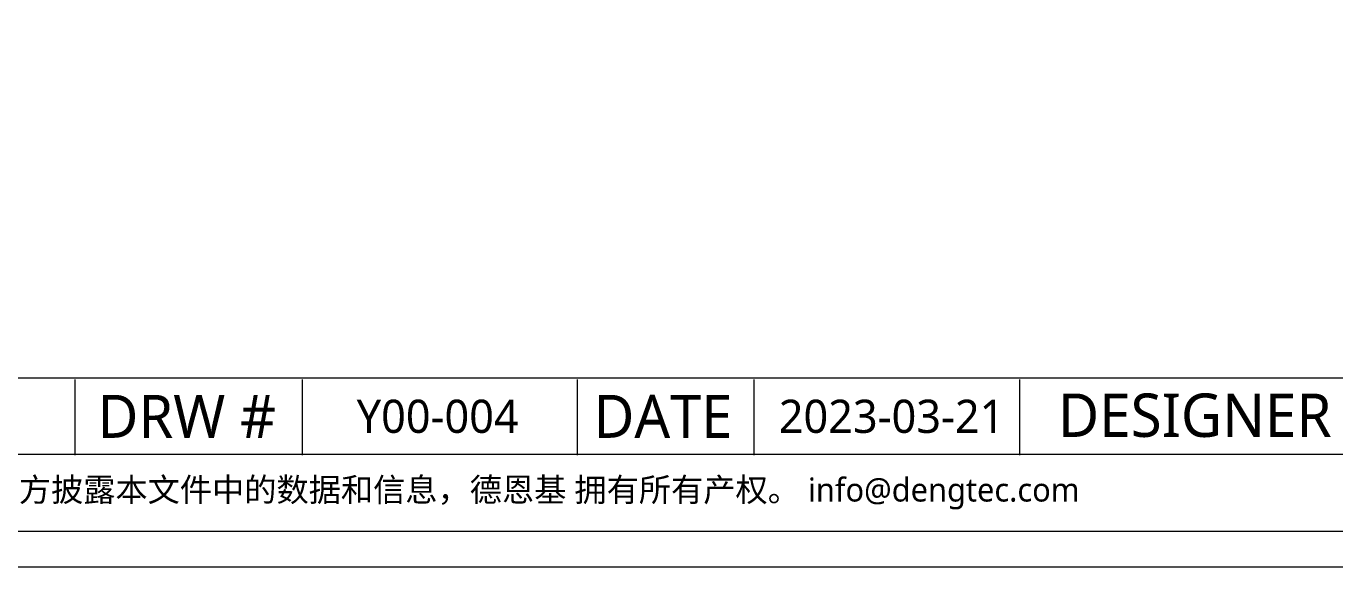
# Model space of a CAD drawing. Header units: millimetres. Extents: x 978 to 1917, y -47 to 489.
# Drawn here: x 1662.1 to 1820.2, y -46.7 to 18.6 of the extents above; entities that cross this region are included whole.
import ezdxf

# ---------------------------------------------------------------- set-up
doc = ezdxf.new("R2010")
doc.units = ezdxf.units.MM
doc.layers.get('Defpoints').update_dxf_attribs({"color": 6, "lineweight": 9})
doc.styles.add('微软雅黑-Light', font='')
doc.styles.get('微软雅黑-Light').set_extended_font_data('Microsoft YaHei Light')

msp = doc.modelspace()

# ---------------------------------------------------------------- linework, layer by layer
at = {"layer": 'Defpoints'}
for p, q in [((1469.638, -23.873), (1912.394, -23.873)), ((1667.94, -24.057), (1667.94, -33.221)), ((1695.433, -24.057), (1695.433, -33.221)), ((1728.641, -24.057), (1728.641, -33.221)), ((1750.025, -24.057), (1750.025, -33.221)), ((1782.101, -24.057), (1782.101, -33.221)), ((1912.394, -33.13), (1539.06, -33.13))]:
    msp.add_line(p, q, dxfattribs=at)
for points in [[(1916.758, -46.706), (1916.758, 271.894), (1465.318, 271.894), (1465.318, -46.706)], [(1912.438, -42.386), (1912.438, 267.574), (1469.638, 267.574), (1469.638, -42.386)]]:
    msp.add_lwpolyline(points, close=True, dxfattribs=at)

# ---------------------------------------------------------------- texts
at = {"layer": 'Defpoints', "style": '微软雅黑-Light'}
for s, height, p in [('DRW #', 5.1933, (1670.701, -31.126)), ('DATE', 5.1933, (1730.638, -31.126)), ('DESIGNER', 5.2452, (1786.757, -31.013))]:
    msp.add_text(s, height=height, dxfattribs=at).set_placement(p)
for s, insert, char_height, width, attachment_point in [('Y00-004', (1702.015, -26.517), 4.0095, 25.25771, 1), ('2023-03-21', (1753.022, -26.517), 4.0095, 25.55911, 1), ('除非事先得到权利人的书面批准，否则不允许以任何形式复制或向第三方披露本文件中的数据和信息，德恩基 拥有所有产权。 info@dengtec.com', (1540.505, -37.873), 2.854, 372.68416, 4)]:
    msp.add_mtext(s, dxfattribs=dict(at, insert=insert, char_height=char_height, width=width, attachment_point=attachment_point))

doc.saveas('drawing.dxf')
